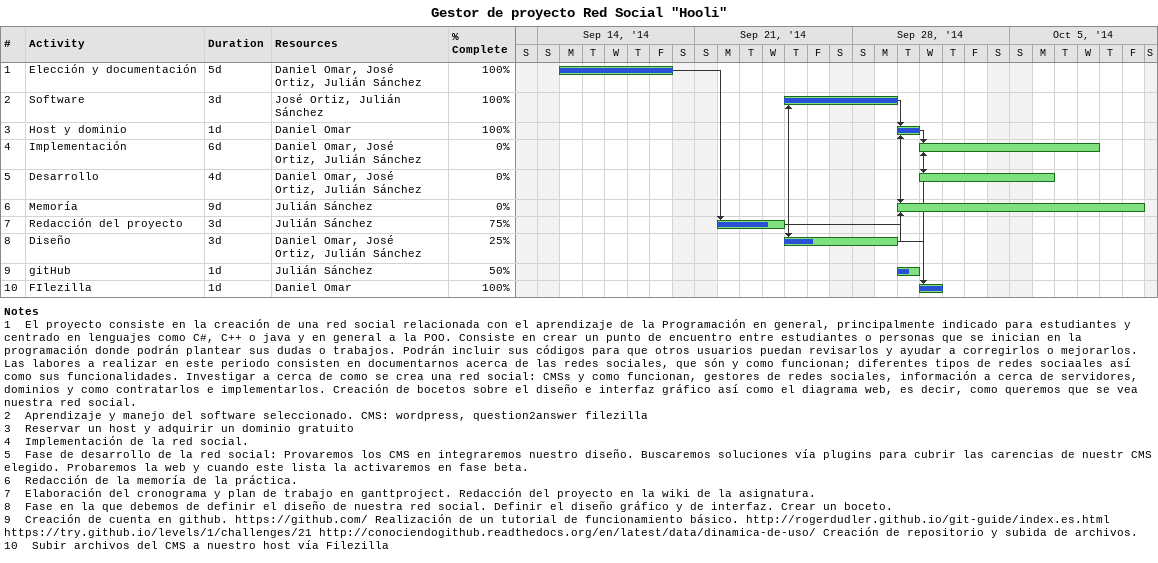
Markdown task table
Gestor de proyecto Red Social "Hooli"

| ID | Task | Duration | Start | Finish | Predecessors | Resources | % complete |
|---|---|---|---|---|---|---|---|
| 1 | Elección y documentación | 5d | 2014-09-15 | 2014-09-19 |  | Daniel Omar, José Ortiz, Julián Sánchez | 100 |
| 2 | Software | 3d | 2014-09-25 | 2014-09-29 | 7 | José Ortiz, Julián Sánchez | 100 |
| 3 | Host y dominio | 1d | 2014-09-30 | 2014-09-30 | 2, 8 | Daniel Omar | 100 |
| 4 | Implementación | 6d | 2014-10-01 | 2014-10-08 | 3, 8 | Daniel Omar, José Ortiz, Julián Sánchez | 0 |
| 5 | Desarrollo | 4d | 2014-10-01 | 2014-10-06 | 3 | Daniel Omar, José Ortiz, Julián Sánchez | 0 |
| 6 | Memoría | 9d | 2014-09-30 | 2014-10-10 | 2, 7, 8 | Julián Sánchez | 0 |
| 7 | Redacción del proyecto | 3d | 2014-09-22 | 2014-09-24 | 1 | Julián Sánchez | 75 |
| 8 | Diseño | 3d | 2014-09-25 | 2014-09-29 | 7 | Daniel Omar, José Ortiz, Julián Sánchez | 25 |
| 9 | gitHub | 1d | 2014-09-30 | 2014-09-30 |  | Julián Sánchez | 50 |
| 10 | FIlezilla | 1d | 2014-10-01 | 2014-10-01 | 3 | Daniel Omar | 100 |

Notes
- 1: El proyecto consiste en la creación de una red social relacionada con el aprendizaje de la Programación en general, principalmente indicado para estudiantes y centrado en lenguajes como C#, C++ o java y en general a la POO. Consiste en crear un punto de encuentro entre estudiantes o personas que se inician en la programación donde podrán plantear sus dudas o trabajos. Podrán incluir sus códigos para que otros usuarios puedan revisarlos y ayudar a corregirlos o mejorarlos. Las labores a realizar en este periodo consisten en documentarnos acerca de las redes sociales, que són y como funcionan; diferentes tipos de redes sociaales así como sus funcionalidades. Investigar a cerca de como se crea una red social: CMSs y como funcionan, gestores de redes sociales, información a cerca de servidores, dominios y como contratarlos e implementarlos. Creación de bocetos sobre el diseño e interfaz gráfico así como el diagrama web, es decir, como queremos que se vea nuestra red social.
- 2: Aprendizaje y manejo del software seleccionado. CMS: wordpress, question2answer filezilla
- 3: Reservar un host y adquirir un dominio gratuito
- 4: Implementación de la red social.
- 5: Fase de desarrollo de la red social: Provaremos los CMS en integraremos nuestro diseño. Buscaremos soluciones vía plugins para cubrir las carencias de nuestr CMS elegido. Probaremos la web y cuando este lista la activaremos en fase beta.
- 6: Redacción de la memoría de la práctica.
- 7: Elaboración del cronograma y plan de trabajo en ganttproject. Redacción del proyecto en la wiki de la asignatura.
- 8: Fase en la que debemos de definir el diseño de nuestra red social. Definir el diseño gráfico y de interfaz. Crear un boceto.
- 9: Creación de cuenta en github. https://github.com/ Realización de un tutorial de funcionamiento básico. http://rogerdudler.github.io/git-guide/index.es.html https://try.github.io/levels/1/challenges/21 http://conociendogithub.readthedocs.org/en/latest/data/dinamica-de-uso/ Creación de repositorio y subida de archivos.
- 10: Subir archivos del CMS a nuestro host vía Filezilla
